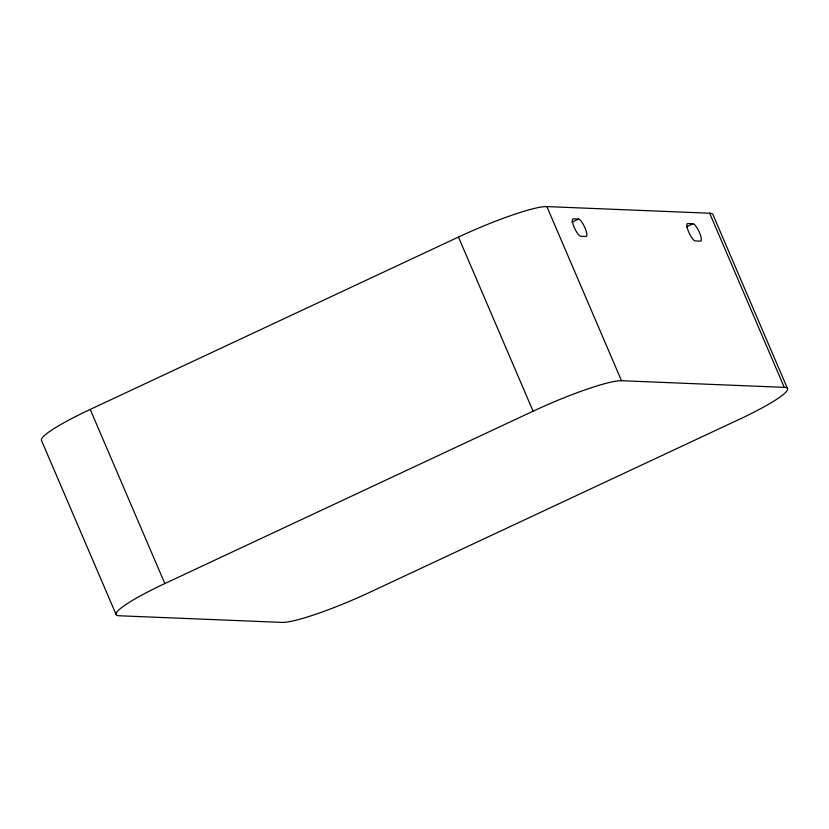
<?xml version="1.0" encoding="UTF-8"?>
<svg xmlns="http://www.w3.org/2000/svg" width="829" height="829" viewBox="0 0 829 829"><rect width="100%" height="100%" fill="white"/><g stroke="black" fill="none" stroke-linecap="round" stroke-linejoin="round"><path stroke-width="1.24" d="M116.081 614.476L41.45 440.344A76.382 9.575 -23.2 0 1 90.216 409.422L458.458 237.053A76.382 9.575 -23.2 0 1 546.871 206.587L709.645 213.229A76.382 9.575 -23.2 0 1 712.919 214.524L787.55 388.656M571.886 222.203L578.58 219.063A9.544 2.404 64.9 0 1 584.994 227.882A9.544 2.404 64.9 0 1 586.041 236.483L580.683 236.265A9.544 2.404 64.9 0 1 574.269 227.447A9.544 2.404 64.9 0 1 573.212 218.846L578.58 219.063M686.36 226.866L693.054 223.737A9.544 2.404 64.9 0 1 699.469 232.555A9.544 2.404 64.9 0 1 700.515 241.156L695.158 240.928A9.544 2.404 64.9 0 1 688.744 232.12A9.544 2.404 64.9 0 1 687.687 223.519L693.054 223.737M784.275 387.361A76.382 9.575 -23.2 0 1 738.784 419.578L370.542 591.947A76.382 9.575 -23.2 0 1 282.129 622.413L119.355 615.771A76.382 9.575 -23.2 0 1 164.847 583.554L533.088 411.194A76.382 9.575 -23.2 0 1 621.512 380.729L784.275 387.361L709.645 213.229M546.871 206.587L621.512 380.729M458.458 237.053L533.088 411.194M90.216 409.422L164.847 583.554"/></g></svg>
